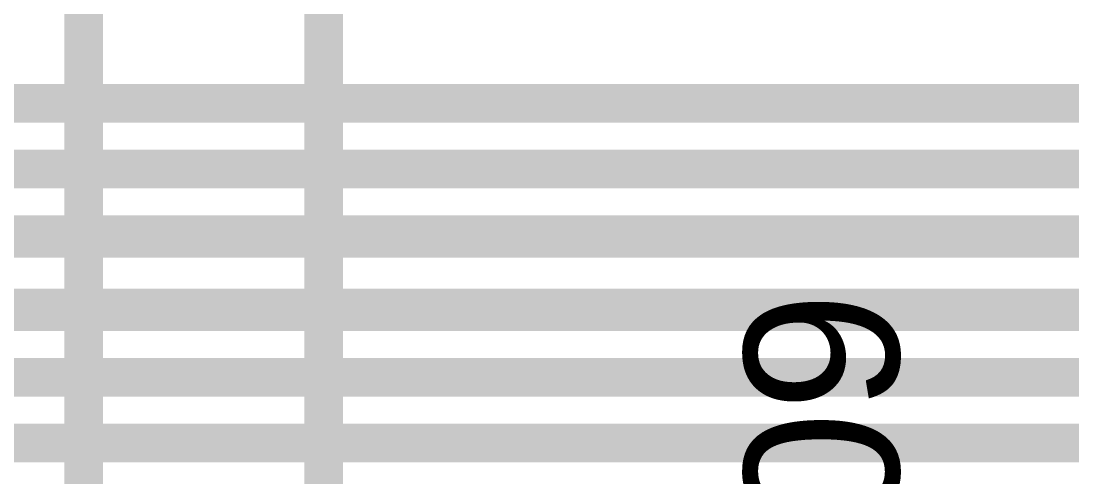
# Model space of a CAD drawing. Header units: inches. Extents: x -3 to 5437, y -3 to 5435.
# Drawn here: x 97.22 to 104.14, y 84.67 to 87.67 of the extents above; entities that cross this region are included whole.
import ezdxf

# ---------------------------------------------------------------- set-up
doc = ezdxf.new("R2010")
doc.units = ezdxf.units.IN
for name, color, linetype in [('Bottom Layer', 5, 'Continuous'), ('Top Layer', 1, 'Continuous'), ('Top Overlay', 2, 'Continuous')]:
    doc.layers.add(name, color=color, linetype=linetype)
doc.styles.add('Arial', font='', dxfattribs={"height": 0.2})
doc.styles.get('Arial').set_extended_font_data('Arial')

msp = doc.modelspace()

# ---------------------------------------------------------------- linework, layer by layer
at = {"layer": 'Bottom Layer'}
for points in [[(97.6337, 74.3186, 0.254, 0.254, 0), (97.6337, 88.735, 0.254, 0.254, 0)], [(99.2124, 83.7875, 0.254, 0.254, 0), (99.2124, 88.0364, 0.254, 0.254, 0)]]:
    msp.add_lwpolyline(points, format="xyseb", dxfattribs=at)
at = {"layer": 'Top Layer'}
for points in [[(94.51, 87.1318, 0.254, 0.254, 0), (123.143, 87.1318, 0.254, 0.254, 0)], [(94.3311, 86.7, 0.254, 0.254, 0), (122.9282, 86.7, 0.254, 0.254, 0)], [(94.0709, 86.2555, 0.2794, 0.2794, 0), (122.7441, 86.2555, 0.2794, 0.2794, 0)], [(93.871, 85.7729, 0.2794, 0.2794, 0), (122.5442, 85.7729, 0.2794, 0.2794, 0)], [(93.626, 85.3284, 0.254, 0.254, 0), (110.0774, 85.3284, 0.254, 0.254, 0)], [(93.3647, 84.8966, 0.254, 0.254, 0), (109.3008, 84.8966, 0.254, 0.254, 0)]]:
    msp.add_lwpolyline(points, format="xyseb", dxfattribs=at)

# ---------------------------------------------------------------- texts
at = {"layer": 'Top Overlay', "style": 'Arial'}
msp.add_text('C109', height=1.016, rotation=90, dxfattribs=at).set_placement((102.9968, 82.4998))

doc.saveas('drawing.dxf')
